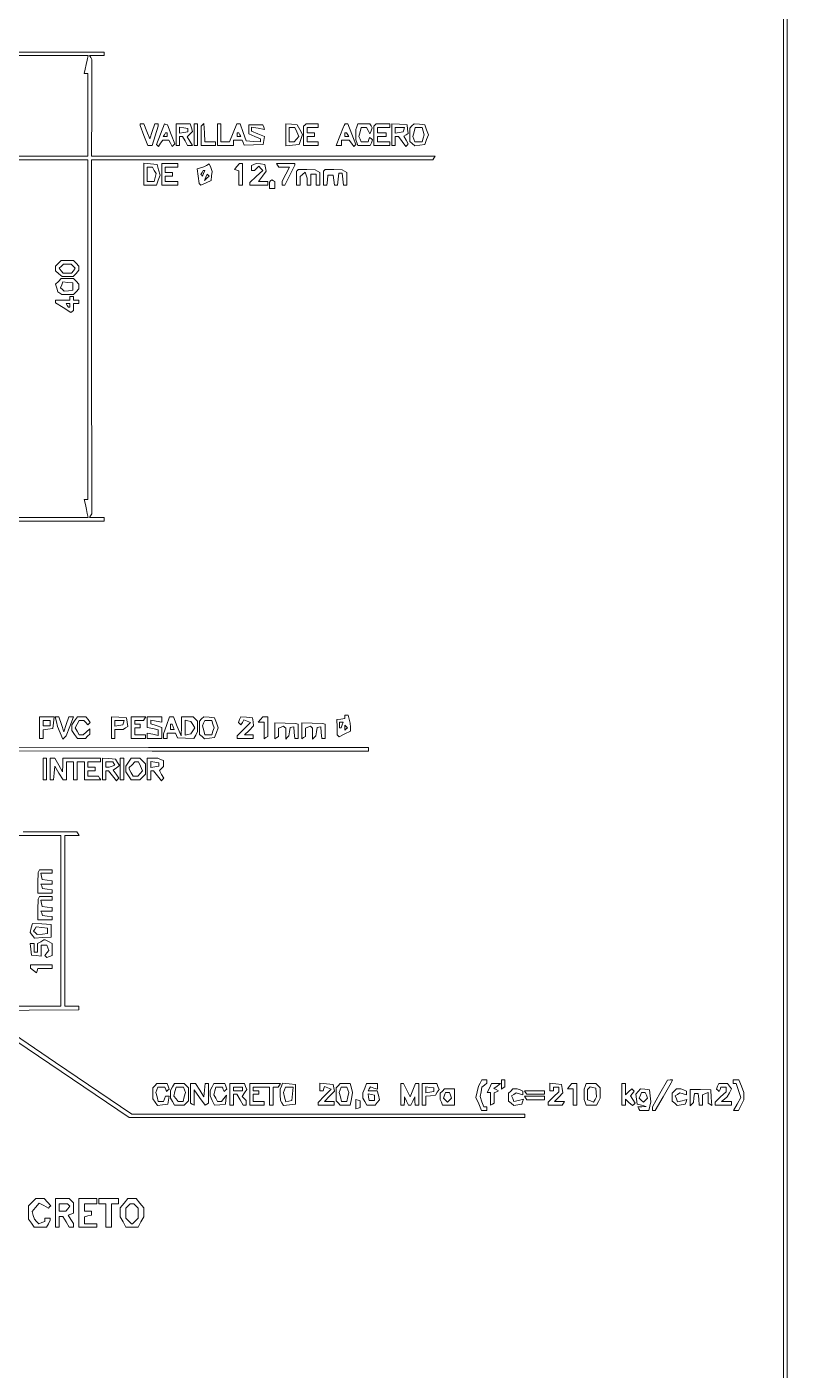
# Paper-space layout 'AN-20-DGE-076' of a CAD drawing. Header units: metres, sheet in millimetres. Extents: x 12 to 194, y 4 to 291.
# Drawn here: x 140.3 to 193.8, y 99.8 to 194.4 of the extents above; entities that cross this region are included whole.
import ezdxf

# ---------------------------------------------------------------- set-up
doc = ezdxf.new("R2010")
doc.units = ezdxf.units.M
doc.layers.add('DGE_CONTORNOS', color=7, linetype='Continuous', lineweight=0)
doc.layers.add('DGE_DATOS', color=7, linetype='Continuous', lineweight=0)

# ---------------------------------------------------------------- blocks, each defined once
blk = doc.blocks.new('LP_REF_DGE_MT_076')
at = {"layer": 'DGE_CONTORNOS'}
for points in [[(30.082, 270.091), (30.022, 269.933), (30.054, 147.569), (30.086, 25.205), (111.948, 25.174), (193.809, 25.142), (193.809, 147.696), (193.809, 270.249), (111.975, 270.249), (30.141, 270.249)], [(193.556, 165.782), (193.556, 61.567), (118.556, 61.567), (43.556, 61.567), (43.556, 165.782), (43.556, 269.996), (118.556, 269.996), (193.556, 269.996)], [(148.278, 187.483), (148.278, 187.431), (148.548, 186.724), (148.819, 186.017), (148.968, 186.017), (149.117, 186.017), (149.33, 186.693), (149.543, 187.368), (149.543, 187.451), (149.543, 187.535), (149.427, 187.535), (149.311, 187.535), (149.134, 187.005), (148.957, 186.475), (148.745, 187.005), (148.533, 187.535), (148.405, 187.535), (148.278, 187.535)], [(149.703, 186.816), (149.421, 186.097), (149.492, 186.026), (149.563, 185.955), (149.725, 186.176), (149.887, 186.397), (150.088, 186.397), (150.289, 186.397), (150.412, 186.177), (150.536, 185.956), (150.626, 186.047), (150.717, 186.138), (150.466, 186.798), (150.215, 187.459), (150.1, 187.497), (149.985, 187.535)], [(150.808, 186.776), (150.808, 186.017), (150.934, 186.017), (151.06, 186.017), (151.06, 186.334), (151.06, 186.65), (151.166, 186.65), (151.271, 186.65), (151.44, 186.334), (151.609, 186.017), (151.792, 186.017), (151.975, 186.017), (151.78, 186.316), (151.584, 186.614), (151.778, 186.807), (151.972, 187.001), (151.887, 187.268), (151.802, 187.535), (151.305, 187.535), (150.808, 187.535)], [(151.63, 187.093), (151.63, 186.966), (151.345, 186.926), (151.06, 186.885), (151.06, 187.093), (151.06, 187.3), (151.345, 187.259), (151.63, 187.219)], [(152.072, 186.776), (152.072, 186.017), (152.199, 186.017), (152.325, 186.017), (152.325, 186.776), (152.325, 187.535), (152.199, 187.535), (152.072, 187.535)], [(152.673, 187.462), (152.578, 187.367), (152.578, 186.692), (152.578, 186.017), (153.084, 186.017), (153.59, 186.017), (153.59, 186.144), (153.59, 186.27), (153.217, 186.27), (152.844, 186.27), (152.806, 186.914), (152.768, 187.558)], [(153.716, 186.776), (153.716, 186.017), (154.286, 186.017), (154.855, 186.017), (154.855, 186.207), (154.855, 186.397), (155.157, 186.397), (155.46, 186.397), (155.528, 186.221), (155.595, 186.045), (156.268, 186.063), (156.942, 186.081), (156.982, 186.368), (157.023, 186.655), (156.571, 186.844), (156.119, 187.033), (156.119, 187.172), (156.119, 187.31), (156.575, 187.225), (157.031, 187.139), (156.976, 187.306), (156.921, 187.472), (156.425, 187.472), (155.93, 187.472), (155.93, 187.156), (155.93, 186.84), (156.341, 186.659), (156.752, 186.478), (156.752, 186.371), (156.752, 186.264), (156.248, 186.299), (155.743, 186.334), (155.527, 186.934), (155.311, 187.535), (155.202, 187.535), (155.094, 187.535), (154.831, 186.903), (154.568, 186.27), (154.269, 186.27), (153.969, 186.27), (153.969, 186.903), (153.969, 187.535), (153.843, 187.535), (153.716, 187.535)], [(158.523, 186.777), (158.523, 186.002), (158.995, 186.041), (159.467, 186.081), (159.591, 186.437), (159.716, 186.794), (159.526, 187.133), (159.337, 187.472), (158.93, 187.512), (158.523, 187.551)], [(159.303, 186.97), (159.445, 186.657), (159.285, 186.464), (159.124, 186.27), (158.95, 186.27), (158.775, 186.27), (158.775, 186.776), (158.775, 187.282), (158.968, 187.282), (159.16, 187.282)], [(159.872, 187.451), (159.787, 187.367), (159.787, 186.692), (159.787, 186.017), (160.293, 186.017), (160.799, 186.017), (160.799, 186.144), (160.799, 186.27), (160.42, 186.27), (160.04, 186.27), (160.04, 186.46), (160.04, 186.65), (160.293, 186.65), (160.546, 186.65), (160.546, 186.776), (160.546, 186.903), (160.293, 186.903), (160.04, 186.903), (160.04, 187.093), (160.04, 187.282), (160.42, 187.282), (160.799, 187.282), (160.799, 187.409), (160.799, 187.535), (160.378, 187.535), (159.956, 187.535)], [(162.649, 187.434), (162.586, 187.332), (162.327, 186.675), (162.068, 186.017), (162.255, 186.017), (162.443, 186.017), (162.443, 186.207), (162.443, 186.397), (162.714, 186.397), (162.985, 186.397), (163.146, 186.176), (163.308, 185.955), (163.379, 186.026), (163.45, 186.097), (163.168, 186.816), (162.886, 187.535), (162.799, 187.535), (162.711, 187.535)], [(163.532, 187.335), (163.455, 187.135), (163.455, 186.776), (163.455, 186.418), (163.532, 186.218), (163.609, 186.017), (164.042, 186.017), (164.475, 186.017), (164.55, 186.213), (164.625, 186.408), (164.528, 186.497), (164.432, 186.587), (164.376, 186.429), (164.319, 186.27), (164.073, 186.27), (163.827, 186.27), (163.754, 186.46), (163.681, 186.65), (163.76, 186.966), (163.839, 187.282), (164.02, 187.282), (164.201, 187.282), (164.326, 187.061), (164.45, 186.84), (164.533, 187.055), (164.616, 187.27), (164.534, 187.403), (164.452, 187.535), (164.03, 187.535), (163.609, 187.535)], [(164.804, 187.451), (164.72, 187.367), (164.72, 186.692), (164.72, 186.017), (165.289, 186.017), (165.858, 186.017), (165.858, 186.144), (165.858, 186.27), (165.415, 186.27), (164.973, 186.27), (164.973, 186.46), (164.973, 186.65), (165.289, 186.65), (165.605, 186.65), (165.605, 186.776), (165.605, 186.903), (165.289, 186.903), (164.973, 186.903), (164.973, 187.093), (164.973, 187.282), (165.415, 187.282), (165.858, 187.282), (165.858, 187.409), (165.858, 187.535), (165.373, 187.535), (164.888, 187.535)], [(165.985, 186.784), (165.985, 186.017), (166.111, 186.017), (166.238, 186.017), (166.238, 186.334), (166.238, 186.65), (166.354, 186.65), (166.469, 186.65), (166.723, 186.302), (166.976, 185.955), (167.06, 186.038), (167.143, 186.122), (166.994, 186.402), (166.844, 186.682), (166.994, 186.775), (167.145, 186.868), (167.102, 187.17), (167.06, 187.472), (166.522, 187.511), (165.985, 187.55)], [(166.839, 187.124), (166.787, 186.966), (166.512, 186.926), (166.238, 186.885), (166.238, 187.084), (166.238, 187.282), (166.564, 187.282), (166.891, 187.282)], [(167.407, 187.389), (167.249, 187.232), (167.249, 186.767), (167.249, 186.301), (167.431, 186.15), (167.614, 185.999), (167.967, 186.04), (168.32, 186.081), (168.441, 186.429), (168.563, 186.776), (168.441, 187.124), (168.32, 187.472), (167.942, 187.509), (167.564, 187.547)], [(168.198, 187.029), (168.278, 186.776), (168.198, 186.523), (168.118, 186.27), (167.869, 186.27), (167.621, 186.27), (167.548, 186.46), (167.475, 186.65), (167.554, 186.966), (167.634, 187.282), (167.876, 187.282), (168.118, 187.282)], [(150.175, 186.776), (150.175, 186.65), (150.041, 186.65), (149.907, 186.65), (149.985, 186.776), (150.064, 186.903), (150.119, 186.903), (150.175, 186.903)], [(155.297, 186.776), (155.376, 186.65), (155.242, 186.65), (155.108, 186.65), (155.108, 186.776), (155.108, 186.903), (155.163, 186.903), (155.219, 186.903)], [(162.886, 186.776), (162.964, 186.65), (162.83, 186.65), (162.696, 186.65), (162.696, 186.776), (162.696, 186.903), (162.752, 186.903), (162.808, 186.903)], [(148.531, 184.002), (148.531, 183.235), (148.977, 183.235), (149.423, 183.235), (149.555, 183.583), (149.687, 183.931), (149.579, 184.31), (149.471, 184.689), (149.001, 184.729), (148.531, 184.768)], [(149.279, 184.267), (149.403, 184.035), (149.332, 183.761), (149.26, 183.488), (149.022, 183.488), (148.784, 183.488), (148.784, 183.994), (148.784, 184.5), (148.969, 184.5), (149.154, 184.5)], [(149.796, 183.994), (149.796, 183.235), (150.365, 183.235), (150.934, 183.235), (150.934, 183.362), (150.934, 183.488), (150.491, 183.488), (150.049, 183.488), (150.049, 183.678), (150.049, 183.867), (150.302, 183.867), (150.555, 183.867), (150.555, 183.994), (150.555, 184.12), (150.302, 184.12), (150.049, 184.12), (150.049, 184.31), (150.049, 184.5), (150.491, 184.5), (150.934, 184.5), (150.934, 184.626), (150.934, 184.753), (150.365, 184.753), (149.796, 184.753)], [(152.958, 184.619), (152.768, 184.518), (152.53, 184.443), (152.293, 184.369), (152.361, 183.855), (152.43, 183.341), (152.495, 183.276), (152.559, 183.212), (152.916, 183.383), (153.274, 183.553), (153.311, 183.873), (153.349, 184.193), (153.248, 184.457), (153.147, 184.72)], [(155.092, 184.542), (154.918, 184.332), (155.076, 184.279), (155.234, 184.226), (155.234, 183.73), (155.234, 183.235), (155.361, 183.235), (155.487, 183.235), (155.487, 183.994), (155.487, 184.753), (155.376, 184.753), (155.265, 184.753)], [(156.278, 184.672), (156.119, 184.605), (156.119, 184.426), (156.119, 184.247), (156.221, 184.247), (156.322, 184.247), (156.474, 184.399), (156.625, 184.55), (156.773, 184.403), (156.92, 184.256), (156.456, 183.831), (155.993, 183.407), (155.993, 183.321), (155.993, 183.235), (156.625, 183.235), (157.258, 183.235), (157.258, 183.362), (157.258, 183.488), (156.938, 183.488), (156.618, 183.488), (156.887, 183.852), (157.156, 184.216), (157.111, 184.453), (157.066, 184.689), (156.751, 184.714), (156.436, 184.738)], [(157.953, 184.626), (158.032, 184.5), (158.406, 184.5), (158.781, 184.5), (158.525, 183.999), (158.27, 183.498), (158.27, 183.367), (158.27, 183.235), (158.37, 183.235), (158.47, 183.235), (158.812, 183.933), (159.155, 184.632), (159.155, 184.692), (159.155, 184.753), (158.515, 184.753), (157.875, 184.753)], [(152.748, 184.052), (152.673, 183.857), (152.613, 183.917), (152.553, 183.977), (152.636, 184.112), (152.72, 184.247), (152.771, 184.247), (152.823, 184.247)], [(152.973, 183.707), (152.816, 183.551), (152.902, 183.778), (152.989, 184.005), (153.06, 183.934), (153.13, 183.863)], [(157.465, 183.527), (157.384, 183.446), (157.384, 183.214), (157.384, 182.982), (157.574, 182.982), (157.764, 182.982), (157.764, 183.228), (157.764, 183.473), (157.655, 183.54), (157.546, 183.608)], [(159.344, 184.267), (159.281, 184.205), (159.281, 183.72), (159.281, 183.235), (159.408, 183.235), (159.534, 183.235), (159.534, 183.536), (159.534, 183.836), (159.709, 183.982), (159.884, 184.127), (159.962, 183.924), (160.04, 183.72), (160.04, 183.478), (160.04, 183.235), (160.167, 183.235), (160.293, 183.235), (160.293, 183.614), (160.293, 183.994), (160.483, 183.994), (160.673, 183.994), (160.673, 183.614), (160.673, 183.235), (160.799, 183.235), (160.926, 183.235), (160.926, 183.67), (160.926, 184.105), (160.767, 184.208), (160.609, 184.31), (160.008, 184.32), (159.407, 184.33)], [(161.241, 184.267), (161.179, 184.205), (161.179, 183.72), (161.179, 183.235), (161.297, 183.235), (161.415, 183.235), (161.455, 183.583), (161.495, 183.931), (161.684, 183.931), (161.874, 183.931), (161.914, 183.583), (161.954, 183.235), (162.064, 183.235), (162.174, 183.235), (162.214, 183.646), (162.254, 184.057), (162.38, 184.057), (162.507, 184.057), (162.546, 183.646), (162.586, 183.235), (162.704, 183.235), (162.823, 183.235), (162.823, 183.67), (162.823, 184.105), (162.665, 184.208), (162.507, 184.31), (161.905, 184.32), (161.304, 184.33)], [(142.532, 177.724), (142.334, 177.526), (142.334, 177.365), (142.334, 177.203), (142.565, 176.994), (142.796, 176.785), (143.178, 176.785), (143.559, 176.785), (143.768, 177.016), (143.978, 177.247), (143.978, 177.387), (143.978, 177.526), (143.779, 177.724), (143.58, 177.923), (143.156, 177.923), (142.731, 177.923)], [(143.57, 177.521), (143.719, 177.373), (143.58, 177.205), (143.441, 177.038), (143.156, 177.038), (142.87, 177.038), (142.732, 177.205), (142.593, 177.373), (142.741, 177.521), (142.89, 177.67), (143.156, 177.67), (143.421, 177.67)], [(142.528, 176.455), (142.325, 176.252), (142.41, 175.981), (142.494, 175.71), (142.635, 175.617), (142.776, 175.524), (143.178, 175.522), (143.58, 175.52), (143.779, 175.719), (143.978, 175.918), (143.978, 176.089), (143.978, 176.261), (143.779, 176.46), (143.58, 176.658), (143.156, 176.658), (142.731, 176.658)], [(143.535, 176.089), (143.535, 175.836), (143.236, 175.794), (142.937, 175.752), (142.808, 175.88), (142.679, 176.009), (142.759, 176.216), (142.838, 176.422), (143.187, 176.382), (143.535, 176.342)], [(143.345, 175.267), (143.345, 175.141), (142.84, 175.141), (142.334, 175.141), (142.335, 175.046), (142.335, 174.951), (142.866, 174.612), (143.397, 174.272), (143.498, 174.335), (143.598, 174.397), (143.598, 174.642), (143.598, 174.888), (143.788, 174.888), (143.978, 174.888), (143.978, 175.014), (143.978, 175.141), (143.788, 175.141), (143.598, 175.141), (143.598, 175.267), (143.598, 175.394), (143.472, 175.394), (143.345, 175.394)], [(143.345, 174.761), (143.345, 174.635), (143.29, 174.635), (143.234, 174.635), (143.156, 174.761), (143.078, 174.888), (143.211, 174.888), (143.345, 174.888)], [(141.195, 145.04), (141.195, 144.281), (141.322, 144.281), (141.448, 144.281), (141.448, 144.589), (141.448, 144.897), (141.796, 144.937), (142.144, 144.977), (142.184, 145.388), (142.223, 145.799), (141.709, 145.799), (141.195, 145.799)], [(142.392, 145.458), (142.477, 145.117), (142.661, 144.677), (142.845, 144.236), (142.96, 144.353), (143.074, 144.471), (143.335, 145.135), (143.595, 145.799), (143.427, 145.799), (143.259, 145.799), (143.087, 145.276), (142.914, 144.753), (142.74, 145.276), (142.565, 145.799), (142.436, 145.799), (142.306, 145.799)], [(143.669, 145.518), (143.472, 145.236), (143.472, 145.04), (143.472, 144.843), (143.669, 144.562), (143.866, 144.281), (144.149, 144.281), (144.433, 144.281), (144.585, 144.433), (144.737, 144.584), (144.737, 144.769), (144.737, 144.953), (144.505, 144.743), (144.274, 144.534), (144.13, 144.534), (143.987, 144.534), (143.851, 144.787), (143.716, 145.04), (143.851, 145.293), (143.987, 145.546), (144.147, 145.546), (144.307, 145.546), (144.456, 145.396), (144.606, 145.246), (144.689, 145.33), (144.773, 145.413), (144.613, 145.606), (144.453, 145.799), (144.159, 145.799), (143.866, 145.799)], [(146.254, 145.047), (146.254, 144.281), (146.381, 144.281), (146.507, 144.281), (146.507, 144.597), (146.507, 144.913), (146.792, 144.915), (147.076, 144.917), (147.246, 145.024), (147.415, 145.132), (147.372, 145.434), (147.329, 145.735), (146.792, 145.774), (146.254, 145.813)], [(147.646, 145.04), (147.646, 144.281), (148.152, 144.281), (148.657, 144.281), (148.657, 144.407), (148.657, 144.534), (148.278, 144.534), (147.899, 144.534), (147.899, 144.787), (147.899, 145.04), (148.088, 145.04), (148.278, 145.04), (148.278, 145.166), (148.278, 145.293), (148.088, 145.293), (147.899, 145.293), (147.899, 145.419), (147.899, 145.546), (148.207, 145.546), (148.516, 145.546), (148.594, 145.672), (148.672, 145.799), (148.159, 145.799), (147.646, 145.799)], [(148.784, 145.429), (148.784, 145.06), (149.163, 144.977), (149.543, 144.893), (149.543, 144.698), (149.543, 144.502), (149.163, 144.578), (148.784, 144.654), (148.784, 144.468), (148.784, 144.281), (149.29, 144.281), (149.796, 144.281), (149.796, 144.667), (149.796, 145.053), (149.416, 145.185), (149.037, 145.317), (149.037, 145.447), (149.037, 145.577), (149.416, 145.501), (149.796, 145.426), (149.796, 145.612), (149.796, 145.799), (149.29, 145.799), (148.784, 145.799)], [(150.136, 145.198), (149.921, 144.597), (149.922, 144.439), (149.922, 144.281), (150.049, 144.281), (150.175, 144.281), (150.175, 144.471), (150.175, 144.66), (150.478, 144.66), (150.78, 144.66), (150.844, 144.495), (150.907, 144.33), (151.482, 144.3), (152.058, 144.27), (152.191, 144.52), (152.325, 144.77), (152.325, 145.133), (152.325, 145.495), (152.173, 145.647), (152.022, 145.799), (151.604, 145.799), (151.187, 145.799), (151.18, 145.135), (151.174, 144.471), (150.896, 145.135), (150.618, 145.798), (150.485, 145.799), (150.352, 145.799)], [(152.609, 145.653), (152.452, 145.495), (152.452, 145.03), (152.452, 144.565), (152.634, 144.414), (152.816, 144.263), (153.169, 144.303), (153.522, 144.344), (153.644, 144.692), (153.765, 145.04), (153.644, 145.388), (153.522, 145.735), (153.144, 145.773), (152.767, 145.81)], [(155.281, 145.612), (155.203, 145.408), (155.289, 145.323), (155.374, 145.237), (155.481, 145.41), (155.588, 145.583), (155.812, 145.497), (156.036, 145.411), (155.572, 144.935), (155.108, 144.46), (155.108, 144.37), (155.108, 144.281), (155.677, 144.281), (156.246, 144.281), (156.246, 144.407), (156.246, 144.534), (155.936, 144.534), (155.625, 144.534), (155.944, 144.853), (156.263, 145.172), (156.223, 145.454), (156.183, 145.735), (155.771, 145.775), (155.359, 145.815)], [(156.752, 145.609), (156.594, 145.419), (156.8, 145.419), (157.005, 145.419), (157.005, 144.843), (157.005, 144.266), (157.131, 144.344), (157.258, 144.422), (157.258, 145.111), (157.258, 145.799), (157.084, 145.799), (156.909, 145.799)], [(162.696, 145.807), (162.696, 145.69), (162.412, 145.649), (162.127, 145.609), (162.138, 145.071), (162.149, 144.533), (162.212, 144.47), (162.276, 144.406), (162.676, 144.606), (163.076, 144.805), (163.074, 145.081), (163.072, 145.356), (162.996, 145.641), (162.92, 145.925), (162.808, 145.925), (162.696, 145.925)], [(141.954, 145.356), (141.954, 145.166), (141.701, 145.166), (141.448, 145.166), (141.448, 145.356), (141.448, 145.546), (141.701, 145.546), (141.954, 145.546)], [(147.109, 145.388), (147.057, 145.23), (146.782, 145.189), (146.507, 145.149), (146.507, 145.347), (146.507, 145.546), (146.834, 145.546), (147.161, 145.546)], [(150.6, 145.103), (150.673, 144.913), (150.551, 144.913), (150.428, 144.913), (150.428, 145.103), (150.428, 145.293), (150.478, 145.293), (150.527, 145.293)], [(151.995, 145.261), (152.134, 145.04), (151.995, 144.818), (151.855, 144.597), (151.648, 144.556), (151.44, 144.515), (151.44, 145.04), (151.44, 145.564), (151.648, 145.523), (151.855, 145.482)], [(153.4, 145.293), (153.481, 145.04), (153.4, 144.787), (153.32, 144.534), (153.078, 144.534), (152.836, 144.534), (152.757, 144.85), (152.677, 145.166), (152.75, 145.356), (152.823, 145.546), (153.072, 145.546), (153.32, 145.546)], [(157.764, 144.823), (157.764, 144.266), (157.89, 144.344), (158.017, 144.422), (158.017, 144.718), (158.017, 145.013), (158.194, 145.081), (158.371, 145.149), (158.447, 145.073), (158.523, 144.998), (158.523, 144.614), (158.523, 144.23), (158.638, 144.351), (158.754, 144.471), (158.796, 144.76), (158.839, 145.05), (158.965, 145.076), (159.092, 145.103), (159.131, 144.692), (159.171, 144.281), (159.289, 144.281), (159.408, 144.281), (159.408, 144.787), (159.408, 145.293), (159.313, 145.312), (159.218, 145.33), (158.491, 145.356), (157.764, 145.381)], [(159.661, 144.823), (159.661, 144.266), (159.787, 144.344), (159.914, 144.422), (159.914, 144.718), (159.914, 145.013), (160.091, 145.081), (160.268, 145.149), (160.344, 145.073), (160.42, 144.998), (160.42, 144.614), (160.42, 144.23), (160.535, 144.351), (160.651, 144.471), (160.694, 144.76), (160.736, 145.05), (160.862, 145.076), (160.989, 145.103), (161.028, 144.692), (161.068, 144.281), (161.187, 144.281), (161.305, 144.281), (161.305, 144.787), (161.305, 145.293), (161.21, 145.312), (161.115, 145.33), (160.388, 145.356), (159.661, 145.381)], [(162.489, 145.23), (162.416, 145.04), (162.367, 145.04), (162.317, 145.04), (162.317, 145.23), (162.317, 145.419), (162.439, 145.419), (162.562, 145.419)], [(162.781, 144.955), (162.696, 144.871), (162.696, 145.04), (162.696, 145.208), (162.781, 145.124), (162.865, 145.04)], [(141.448, 142.131), (141.448, 141.372), (141.575, 141.372), (141.701, 141.372), (141.701, 142.131), (141.701, 142.89), (141.575, 142.89), (141.448, 142.89)], [(141.954, 142.131), (141.954, 141.372), (142.073, 141.372), (142.192, 141.372), (142.231, 141.846), (142.27, 142.321), (142.565, 141.846), (142.86, 141.372), (142.976, 141.372), (143.092, 141.372), (143.092, 142.004), (143.092, 142.637), (143.345, 142.637), (143.598, 142.637), (143.598, 142.004), (143.598, 141.372), (143.725, 141.372), (143.851, 141.372), (143.851, 142.004), (143.851, 142.637), (144.104, 142.637), (144.357, 142.637), (144.357, 142.004), (144.357, 141.372), (144.934, 141.372), (145.51, 141.372), (145.432, 141.499), (145.354, 141.625), (144.982, 141.625), (144.61, 141.625), (144.61, 141.815), (144.61, 142.004), (144.863, 142.004), (145.116, 142.004), (145.116, 142.131), (145.116, 142.257), (144.863, 142.257), (144.61, 142.257), (144.61, 142.447), (144.61, 142.637), (145.053, 142.637), (145.496, 142.637), (145.496, 142.763), (145.496, 142.89), (144.168, 142.89), (142.84, 142.89), (142.834, 142.415), (142.828, 141.941), (142.549, 142.414), (142.27, 142.887), (142.112, 142.889), (141.954, 142.89)], [(145.622, 142.139), (145.622, 141.372), (145.748, 141.372), (145.875, 141.372), (145.875, 141.688), (145.875, 142.004), (145.965, 142.004), (146.055, 142.004), (146.333, 141.657), (146.611, 141.309), (146.699, 141.395), (146.786, 141.482), (146.588, 141.765), (146.391, 142.047), (146.607, 142.208), (146.824, 142.369), (146.684, 142.598), (146.545, 142.827), (146.083, 142.866), (145.622, 142.905)], [(146.887, 142.131), (146.887, 141.372), (147.013, 141.372), (147.14, 141.372), (147.14, 142.131), (147.14, 142.89), (147.013, 142.89), (146.887, 142.89)], [(147.463, 142.609), (147.266, 142.328), (147.266, 142.131), (147.266, 141.934), (147.463, 141.653), (147.66, 141.372), (147.96, 141.372), (148.26, 141.372), (148.459, 141.571), (148.657, 141.77), (148.657, 142.131), (148.657, 142.492), (148.459, 142.691), (148.26, 142.89), (147.96, 142.89), (147.66, 142.89)], [(148.784, 142.131), (148.784, 141.372), (148.91, 141.372), (149.037, 141.372), (149.037, 141.688), (149.037, 142.004), (149.127, 142.004), (149.217, 142.004), (149.495, 141.657), (149.773, 141.309), (149.858, 141.393), (149.943, 141.477), (149.794, 141.754), (149.646, 142.032), (149.784, 142.17), (149.922, 142.308), (149.922, 142.522), (149.922, 142.736), (149.722, 142.813), (149.522, 142.89), (149.153, 142.89), (148.784, 142.89)], [(146.436, 142.524), (146.506, 142.41), (146.307, 142.334), (146.107, 142.257), (145.991, 142.257), (145.875, 142.257), (145.875, 142.447), (145.875, 142.637), (146.12, 142.637), (146.366, 142.637)], [(148.299, 142.324), (148.442, 142.012), (148.281, 141.818), (148.121, 141.625), (147.951, 141.625), (147.781, 141.625), (147.65, 141.87), (147.519, 142.114), (147.519, 142.177), (147.519, 142.239), (147.718, 142.438), (147.917, 142.637), (148.037, 142.637), (148.157, 142.637)], [(149.606, 142.447), (149.606, 142.321), (149.321, 142.28), (149.037, 142.24), (149.037, 142.447), (149.037, 142.654), (149.321, 142.614), (149.606, 142.574)], [(141.152, 134.953), (141.095, 134.859), (141.087, 134.131), (141.078, 133.404), (141.58, 133.404), (142.081, 133.404), (142.081, 133.522), (142.081, 133.64), (141.743, 133.68), (141.405, 133.72), (141.353, 133.878), (141.301, 134.037), (141.691, 134.037), (142.081, 134.037), (142.081, 134.155), (142.081, 134.273), (141.734, 134.313), (141.387, 134.353), (141.345, 134.574), (141.303, 134.795), (141.692, 134.795), (142.081, 134.795), (142.081, 134.922), (142.081, 135.048), (141.645, 135.048), (141.21, 135.048)], [(141.152, 133.056), (141.095, 132.962), (141.087, 132.234), (141.078, 131.507), (141.58, 131.507), (142.081, 131.507), (142.081, 131.625), (142.081, 131.743), (141.743, 131.783), (141.405, 131.823), (141.353, 131.981), (141.301, 132.139), (141.691, 132.139), (142.081, 132.139), (142.081, 132.257), (142.081, 132.376), (141.734, 132.416), (141.387, 132.456), (141.345, 132.677), (141.303, 132.898), (141.692, 132.898), (142.081, 132.898), (142.081, 133.025), (142.081, 133.151), (141.645, 133.151), (141.21, 133.151)], [(140.616, 130.943), (140.535, 130.618), (140.696, 130.424), (140.857, 130.23), (141.437, 130.268), (142.017, 130.306), (142.017, 130.748), (142.017, 131.191), (141.357, 131.229), (140.697, 131.267)], [(141.764, 130.748), (141.764, 130.558), (141.401, 130.517), (141.038, 130.475), (140.913, 130.601), (140.787, 130.726), (140.877, 130.871), (140.966, 131.015), (141.365, 130.977), (141.764, 130.938)], [(141.29, 129.979), (141.069, 129.85), (141.069, 129.54), (141.069, 129.231), (140.942, 129.231), (140.816, 129.231), (140.816, 129.547), (140.816, 129.863), (140.681, 129.863), (140.547, 129.863), (140.587, 129.452), (140.626, 129.041), (140.974, 129.001), (141.322, 128.961), (141.322, 129.349), (141.322, 129.736), (141.515, 129.736), (141.709, 129.736), (141.783, 129.545), (141.856, 129.354), (141.716, 129.186), (141.577, 129.018), (141.651, 128.943), (141.726, 128.869), (141.903, 128.937), (142.081, 129.005), (142.081, 129.429), (142.081, 129.854), (141.836, 129.985), (141.591, 130.116), (141.551, 130.112), (141.512, 130.108)], [(140.563, 128.234), (140.563, 128.123), (140.773, 127.95), (140.984, 127.776), (141.037, 127.934), (141.09, 128.092), (141.585, 128.092), (142.081, 128.092), (142.081, 128.219), (142.081, 128.345), (141.322, 128.345), (140.563, 128.345)], [(172.201, 120.03), (172.085, 119.808), (172, 119.41), (171.915, 119.012), (172.105, 118.557), (172.296, 118.101), (172.492, 118.101), (172.688, 118.101), (172.688, 118.227), (172.688, 118.354), (172.574, 118.354), (172.46, 118.354), (172.334, 118.713), (172.209, 119.072), (172.273, 119.405), (172.336, 119.737), (172.512, 119.883), (172.688, 120.029), (172.688, 120.14), (172.688, 120.251), (172.503, 120.251), (172.317, 120.251)], [(173.7, 119.927), (173.7, 119.604), (173.826, 119.682), (173.953, 119.76), (173.953, 120.005), (173.953, 120.251), (173.826, 120.251), (173.7, 120.251)], [(184.861, 119.301), (184.324, 118.359), (184.324, 118.23), (184.324, 118.101), (184.428, 118.101), (184.531, 118.101), (185.092, 119.071), (185.652, 120.041), (185.694, 120.146), (185.736, 120.251), (185.567, 120.247), (185.399, 120.243)], [(190.015, 120.124), (190.015, 119.998), (190.121, 119.998), (190.228, 119.998), (190.392, 119.5), (190.556, 119.003), (190.29, 118.552), (190.024, 118.101), (190.206, 118.101), (190.388, 118.101), (190.581, 118.474), (190.774, 118.847), (190.774, 119.11), (190.774, 119.374), (190.591, 119.812), (190.407, 120.251), (190.211, 120.251), (190.015, 120.251)], [(149.315, 119.846), (149.163, 119.694), (149.163, 119.301), (149.163, 118.908), (149.328, 118.683), (149.492, 118.458), (149.865, 118.501), (150.238, 118.543), (150.279, 118.828), (150.319, 119.113), (150.197, 119.113), (150.076, 119.113), (150.003, 118.923), (149.93, 118.733), (149.739, 118.733), (149.548, 118.733), (149.468, 119.049), (149.389, 119.365), (149.462, 119.555), (149.535, 119.745), (149.781, 119.745), (150.028, 119.745), (150.084, 119.587), (150.14, 119.429), (150.237, 119.518), (150.333, 119.608), (150.258, 119.803), (150.183, 119.998), (149.825, 119.998), (149.467, 119.998)], [(150.559, 119.753), (150.428, 119.509), (150.428, 119.239), (150.428, 118.969), (150.559, 118.725), (150.69, 118.48), (151.04, 118.48), (151.389, 118.48), (151.541, 118.632), (151.693, 118.784), (151.693, 119.239), (151.693, 119.694), (151.541, 119.846), (151.389, 119.998), (151.04, 119.998), (150.69, 119.998)], [(151.394, 119.555), (151.467, 119.365), (151.388, 119.049), (151.309, 118.733), (151.137, 118.733), (150.965, 118.733), (150.809, 118.921), (150.653, 119.109), (150.733, 119.427), (150.812, 119.745), (151.067, 119.745), (151.321, 119.745)], [(151.819, 119.31), (151.819, 118.622), (151.946, 118.543), (152.072, 118.465), (152.072, 119.004), (152.072, 119.542), (152.463, 119.011), (152.854, 118.479), (152.969, 118.55), (153.084, 118.622), (153.084, 119.31), (153.084, 119.998), (152.965, 119.998), (152.846, 119.998), (152.807, 119.524), (152.768, 119.049), (152.473, 119.524), (152.178, 119.998), (151.999, 119.998), (151.819, 119.998)], [(153.341, 119.753), (153.211, 119.509), (153.211, 119.317), (153.211, 119.124), (153.36, 118.796), (153.51, 118.468), (153.898, 118.506), (154.286, 118.543), (154.321, 118.86), (154.356, 119.176), (154.181, 118.954), (154.005, 118.733), (153.865, 118.733), (153.725, 118.733), (153.601, 118.966), (153.476, 119.198), (153.548, 119.472), (153.619, 119.745), (153.847, 119.745), (154.075, 119.745), (154.131, 119.587), (154.188, 119.429), (154.284, 119.518), (154.38, 119.608), (154.305, 119.803), (154.23, 119.998), (153.851, 119.998), (153.472, 119.998)], [(154.602, 119.239), (154.602, 118.48), (154.728, 118.48), (154.855, 118.48), (154.855, 118.86), (154.855, 119.239), (154.974, 119.239), (155.093, 119.239), (155.318, 118.86), (155.542, 118.48), (155.641, 118.48), (155.74, 118.48), (155.74, 118.645), (155.74, 118.809), (155.603, 118.946), (155.466, 119.083), (155.623, 119.334), (155.78, 119.585), (155.701, 119.791), (155.622, 119.998), (155.112, 119.998), (154.602, 119.998)], [(155.487, 119.618), (155.487, 119.492), (155.171, 119.492), (154.855, 119.492), (154.855, 119.618), (154.855, 119.745), (155.171, 119.745), (155.487, 119.745)], [(155.993, 119.239), (155.993, 118.48), (156.499, 118.48), (157.005, 118.48), (157.005, 118.607), (157.005, 118.733), (156.625, 118.733), (156.246, 118.733), (156.246, 118.986), (156.246, 119.239), (156.436, 119.239), (156.625, 119.239), (156.625, 119.366), (156.625, 119.492), (156.436, 119.492), (156.246, 119.492), (156.246, 119.618), (156.246, 119.745), (156.815, 119.745), (157.384, 119.745), (157.384, 119.113), (157.384, 118.48), (157.511, 118.48), (157.637, 118.48), (157.637, 119.113), (157.637, 119.745), (157.819, 119.745), (158.002, 119.745), (158.08, 119.871), (158.158, 119.998), (157.076, 119.998), (155.993, 119.998)], [(158.222, 119.805), (158.143, 119.598), (158.145, 119.197), (158.147, 118.796), (158.253, 118.629), (158.359, 118.461), (158.789, 118.502), (159.218, 118.543), (159.218, 119.239), (159.218, 119.935), (158.76, 119.973), (158.302, 120.011)], [(159.004, 119.272), (158.965, 118.798), (158.748, 118.757), (158.532, 118.716), (158.45, 119.041), (158.369, 119.365), (158.442, 119.555), (158.515, 119.745), (158.779, 119.745), (159.044, 119.745)], [(160.926, 119.753), (160.926, 119.492), (161.042, 119.492), (161.157, 119.492), (161.207, 119.641), (161.257, 119.79), (161.492, 119.7), (161.727, 119.61), (161.263, 119.135), (160.799, 118.659), (160.799, 118.57), (160.799, 118.48), (161.368, 118.48), (161.937, 118.48), (161.937, 118.607), (161.937, 118.733), (161.598, 118.733), (161.258, 118.733), (161.609, 119.1), (161.961, 119.467), (161.916, 119.701), (161.872, 119.935), (161.399, 119.974), (160.926, 120.013)], [(162.216, 119.846), (162.064, 119.694), (162.064, 119.239), (162.064, 118.784), (162.216, 118.632), (162.367, 118.48), (162.716, 118.48), (163.064, 118.48), (163.147, 118.922), (163.23, 119.364), (163.15, 119.681), (163.071, 119.998), (162.719, 119.998), (162.367, 119.998)], [(162.904, 119.555), (162.976, 119.365), (162.897, 119.049), (162.818, 118.733), (162.633, 118.733), (162.448, 118.733), (162.369, 119.049), (162.29, 119.365), (162.362, 119.555), (162.435, 119.745), (162.633, 119.745), (162.831, 119.745)], [(164.084, 119.673), (163.961, 119.349), (163.961, 119.159), (163.961, 118.969), (164.092, 118.725), (164.223, 118.48), (164.519, 118.48), (164.815, 118.48), (164.971, 118.668), (165.128, 118.856), (165.048, 119.174), (164.968, 119.492), (164.647, 119.492), (164.326, 119.492), (164.407, 119.624), (164.488, 119.755), (164.731, 119.678), (164.973, 119.601), (164.973, 119.8), (164.973, 119.998), (164.59, 119.998), (164.208, 119.998)], [(164.783, 118.984), (164.783, 118.796), (164.595, 118.796), (164.407, 118.796), (164.362, 119.029), (164.317, 119.262), (164.55, 119.217), (164.783, 119.172)], [(166.617, 119.239), (166.617, 118.48), (166.743, 118.48), (166.87, 118.48), (166.879, 118.765), (166.887, 119.049), (167.024, 118.765), (167.162, 118.48), (167.249, 118.48), (167.337, 118.48), (167.474, 118.765), (167.612, 119.049), (167.62, 118.765), (167.629, 118.48), (167.755, 118.48), (167.882, 118.48), (167.882, 119.239), (167.882, 119.998), (167.769, 119.998), (167.656, 119.998), (167.466, 119.524), (167.277, 119.049), (167.05, 119.524), (166.823, 119.998), (166.72, 119.998), (166.617, 119.998)], [(168.135, 119.239), (168.135, 118.48), (168.261, 118.48), (168.388, 118.48), (168.388, 118.788), (168.388, 119.096), (168.723, 119.136), (169.058, 119.176), (169.186, 119.38), (169.313, 119.584), (169.234, 119.791), (169.154, 119.998), (168.645, 119.998), (168.135, 119.998)], [(168.957, 119.555), (168.957, 119.429), (168.672, 119.388), (168.388, 119.348), (168.388, 119.555), (168.388, 119.763), (168.672, 119.722), (168.957, 119.682)], [(169.551, 119.467), (169.399, 119.315), (169.399, 119.098), (169.399, 118.88), (169.476, 118.68), (169.553, 118.48), (169.982, 118.48), (170.411, 118.48), (170.411, 119.049), (170.411, 119.618), (170.057, 119.618), (169.703, 119.618)], [(170.116, 119.167), (170.192, 118.969), (170.049, 118.826), (169.905, 118.683), (169.762, 118.826), (169.619, 118.969), (169.695, 119.167), (169.771, 119.366), (169.905, 119.366), (170.04, 119.366)], [(172.858, 119.681), (172.712, 119.366), (172.826, 119.366), (172.941, 119.366), (172.941, 118.915), (172.941, 118.465), (173.067, 118.543), (173.194, 118.622), (173.194, 118.983), (173.194, 119.344), (173.352, 119.418), (173.51, 119.492), (173.345, 119.568), (173.18, 119.644), (173.408, 119.817), (173.636, 119.99), (173.32, 119.993), (173.004, 119.996)], [(174.357, 119.467), (174.206, 119.315), (174.206, 119.04), (174.206, 118.764), (174.388, 118.612), (174.571, 118.461), (174.853, 118.502), (175.134, 118.543), (175.192, 118.719), (175.25, 118.895), (174.915, 118.811), (174.579, 118.727), (174.501, 118.933), (174.422, 119.138), (174.581, 119.236), (174.739, 119.335), (174.978, 119.272), (175.217, 119.21), (175.217, 119.337), (175.217, 119.465), (175.017, 119.542), (174.817, 119.618), (174.663, 119.618), (174.509, 119.618)], [(175.407, 119.366), (175.485, 119.239), (176.11, 119.239), (176.735, 119.239), (176.735, 119.366), (176.735, 119.492), (176.032, 119.492), (175.329, 119.492)], [(177.115, 119.753), (177.115, 119.492), (177.241, 119.492), (177.367, 119.492), (177.367, 119.618), (177.367, 119.745), (177.557, 119.745), (177.747, 119.745), (177.747, 119.579), (177.747, 119.413), (177.367, 119.049), (176.988, 118.686), (176.988, 118.583), (176.988, 118.48), (177.486, 118.48), (177.985, 118.48), (178.063, 118.607), (178.141, 118.733), (177.796, 118.733), (177.45, 118.733), (177.735, 119.037), (178.021, 119.341), (177.979, 119.638), (177.937, 119.935), (177.526, 119.974), (177.115, 120.014)], [(178.506, 119.808), (178.348, 119.618), (178.554, 119.618), (178.759, 119.618), (178.759, 119.049), (178.759, 118.48), (178.885, 118.48), (179.012, 118.48), (179.012, 119.239), (179.012, 119.998), (178.837, 119.998), (178.663, 119.998)], [(179.594, 119.798), (179.518, 119.598), (179.518, 119.239), (179.518, 118.88), (179.594, 118.68), (179.671, 118.48), (180.033, 118.48), (180.394, 118.48), (180.525, 118.725), (180.656, 118.969), (180.656, 119.332), (180.656, 119.694), (180.504, 119.846), (180.352, 119.998), (180.012, 119.998), (179.671, 119.998)], [(180.372, 119.364), (180.405, 119.049), (180.29, 118.873), (180.175, 118.696), (179.973, 118.774), (179.771, 118.852), (179.771, 119.214), (179.771, 119.576), (179.859, 119.665), (179.948, 119.754), (180.144, 119.717), (180.34, 119.68)], [(182.174, 119.239), (182.174, 118.48), (182.3, 118.48), (182.427, 118.48), (182.427, 118.69), (182.427, 118.899), (182.68, 118.669), (182.934, 118.44), (183.023, 118.529), (183.113, 118.618), (182.952, 118.875), (182.791, 119.132), (182.924, 119.292), (183.057, 119.452), (182.973, 119.536), (182.89, 119.619), (182.658, 119.409), (182.427, 119.2), (182.427, 119.599), (182.427, 119.998), (182.3, 119.998), (182.174, 119.998)], [(183.323, 119.443), (183.167, 119.254), (183.208, 118.904), (183.249, 118.553), (183.565, 118.466), (183.881, 118.379), (183.589, 118.366), (183.297, 118.354), (183.375, 118.227), (183.453, 118.101), (183.76, 118.101), (184.066, 118.101), (184.141, 118.399), (184.216, 118.698), (184.175, 119.127), (184.134, 119.555), (183.807, 119.593), (183.48, 119.631)], [(183.902, 119.167), (183.978, 118.969), (183.835, 118.826), (183.691, 118.683), (183.548, 118.826), (183.405, 118.969), (183.481, 119.167), (183.557, 119.366), (183.691, 119.366), (183.826, 119.366)], [(185.867, 119.467), (185.715, 119.315), (185.715, 119.04), (185.715, 118.764), (185.898, 118.612), (186.08, 118.461), (186.362, 118.502), (186.644, 118.543), (186.698, 118.707), (186.751, 118.871), (186.424, 118.788), (186.097, 118.706), (186.014, 118.922), (185.931, 119.138), (186.09, 119.236), (186.249, 119.335), (186.488, 119.272), (186.727, 119.21), (186.727, 119.337), (186.727, 119.465), (186.527, 119.542), (186.327, 119.618), (186.172, 119.618), (186.018, 119.618)], [(186.98, 119.005), (186.98, 118.43), (187.095, 118.55), (187.211, 118.67), (187.254, 118.986), (187.296, 119.302), (187.422, 119.302), (187.549, 119.302), (187.588, 118.891), (187.628, 118.48), (187.747, 118.48), (187.865, 118.48), (187.865, 118.846), (187.865, 119.212), (188.055, 119.285), (188.244, 119.358), (188.244, 118.99), (188.244, 118.622), (188.379, 118.539), (188.513, 118.456), (188.474, 119.005), (188.434, 119.555), (187.707, 119.568), (186.98, 119.58)], [(188.92, 119.803), (188.846, 119.608), (188.942, 119.518), (189.038, 119.429), (189.094, 119.587), (189.151, 119.745), (189.33, 119.745), (189.509, 119.745), (189.509, 119.579), (189.509, 119.413), (189.13, 119.049), (188.75, 118.686), (188.75, 118.583), (188.75, 118.48), (189.319, 118.48), (189.889, 118.48), (189.889, 118.607), (189.889, 118.733), (189.541, 118.737), (189.193, 118.741), (189.394, 118.895), (189.594, 119.049), (189.75, 119.342), (189.906, 119.635), (189.755, 119.816), (189.605, 119.998), (189.3, 119.998), (188.995, 119.998)], [(163.455, 118.543), (163.455, 118.206), (163.613, 118.259), (163.771, 118.312), (163.771, 118.543), (163.771, 118.775), (163.613, 118.828), (163.455, 118.881)], [(175.407, 118.986), (175.485, 118.86), (176.11, 118.86), (176.735, 118.86), (176.735, 118.986), (176.735, 119.113), (176.032, 119.113), (175.329, 119.113)], [(140.689, 111.651), (140.436, 111.398), (140.436, 110.92), (140.436, 110.442), (140.633, 110.161), (140.83, 109.88), (141.261, 109.88), (141.692, 109.88), (141.823, 110.125), (141.954, 110.369), (141.954, 110.441), (141.954, 110.512), (141.764, 110.512), (141.575, 110.512), (141.575, 110.399), (141.575, 110.286), (141.363, 110.205), (141.15, 110.124), (140.997, 110.286), (140.843, 110.449), (140.763, 110.716), (140.684, 110.983), (140.926, 111.282), (141.168, 111.581), (141.498, 111.405), (141.827, 111.229), (141.911, 111.312), (141.995, 111.396), (141.765, 111.65), (141.536, 111.904), (141.239, 111.904), (140.942, 111.904)], [(142.334, 110.892), (142.334, 109.88), (142.46, 109.88), (142.587, 109.88), (142.587, 110.259), (142.587, 110.639), (142.719, 110.639), (142.851, 110.639), (143.067, 110.26), (143.282, 109.882), (143.44, 109.881), (143.598, 109.88), (143.598, 110.011), (143.598, 110.142), (143.404, 110.438), (143.21, 110.735), (143.404, 110.809), (143.598, 110.884), (143.598, 111.242), (143.598, 111.6), (143.447, 111.752), (143.295, 111.904), (142.814, 111.904), (142.334, 111.904)], [(143.978, 110.892), (143.978, 109.88), (144.61, 109.88), (145.243, 109.88), (145.243, 110.006), (145.243, 110.133), (144.8, 110.133), (144.357, 110.133), (144.357, 110.371), (144.357, 110.609), (144.61, 110.675), (144.863, 110.742), (144.863, 110.88), (144.863, 111.018), (144.61, 111.018), (144.357, 111.018), (144.357, 111.271), (144.357, 111.524), (144.8, 111.524), (145.243, 111.524), (145.243, 111.714), (145.243, 111.904), (144.61, 111.904), (143.978, 111.904)], [(145.369, 111.714), (145.369, 111.524), (145.622, 111.524), (145.875, 111.524), (145.875, 110.702), (145.875, 109.88), (146.065, 109.88), (146.254, 109.88), (146.254, 110.702), (146.254, 111.524), (146.507, 111.524), (146.76, 111.524), (146.76, 111.714), (146.76, 111.904), (146.065, 111.904), (145.369, 111.904)], [(147.149, 111.57), (146.887, 111.237), (146.887, 110.932), (146.887, 110.626), (147.08, 110.253), (147.273, 109.88), (147.709, 109.88), (148.145, 109.88), (148.338, 110.253), (148.531, 110.626), (148.531, 110.932), (148.531, 111.237), (148.269, 111.57), (148.007, 111.904), (147.709, 111.904), (147.411, 111.904)], [(143.26, 111.441), (143.343, 111.358), (143.202, 111.188), (143.061, 111.018), (142.824, 111.018), (142.587, 111.018), (142.587, 111.271), (142.587, 111.524), (142.882, 111.524), (143.177, 111.524)], [(148, 111.372), (148.152, 111.221), (148.152, 110.875), (148.152, 110.53), (147.953, 110.332), (147.754, 110.133), (147.709, 110.133), (147.664, 110.133), (147.465, 110.332), (147.266, 110.53), (147.266, 110.875), (147.266, 111.221), (147.418, 111.372), (147.57, 111.524), (147.709, 111.524), (147.848, 111.524)]]:
    blk.add_lwpolyline(points, close=True, dxfattribs=at)
for points in [[(137.401, 185.006), (141.006, 185.006), (144.61, 185.006), (144.61, 173.054), (144.61, 161.102), (144.481, 161.102), (144.352, 161.102), (144.426, 160.754), (144.5, 160.406), (144.557, 160.122), (144.615, 159.837), (141.324, 159.837), (138.033, 159.837)], [(138.033, 159.584), (141.891, 159.584), (145.748, 159.584), (145.748, 159.711), (145.748, 159.837), (145.235, 159.837), (144.722, 159.837), (144.797, 159.959), (144.872, 160.081), (144.866, 172.543), (144.859, 185.006), (156.869, 185.006), (168.879, 185.006), (168.957, 185.132), (169.035, 185.259), (156.944, 185.259), (144.853, 185.259), (144.871, 188.664), (144.89, 192.069), (144.806, 192.205), (144.722, 192.341), (145.235, 192.341), (145.748, 192.341), (145.748, 192.468), (145.748, 192.594), (141.891, 192.594), (138.033, 192.594)], [(138.033, 192.341), (141.324, 192.341), (144.615, 192.341), (144.549, 192.025), (144.484, 191.709), (144.418, 191.393), (144.352, 191.076), (144.481, 191.076), (144.61, 191.076), (144.61, 188.168), (144.61, 185.259), (141.006, 185.259), (137.401, 185.259)], [(136.326, 125.167), (141.92, 121.381), (147.515, 117.595), (161.429, 117.595), (175.344, 117.595), (175.344, 117.721), (175.344, 117.848), (161.516, 117.848), (147.687, 117.848), (142.331, 121.484), (136.975, 125.12), (140.476, 125.154), (143.978, 125.187), (143.978, 125.312), (143.978, 125.436), (143.481, 125.436), (142.984, 125.436), (142.984, 131.444), (142.983, 137.451), (143.488, 137.451), (143.993, 137.451), (143.915, 137.578), (143.836, 137.704), (140.057, 137.704)], [(139.411, 137.451), (142.701, 137.451), (142.7, 131.444), (142.7, 125.436), (139.606, 125.436)], [(133.923, 143.403), (149.132, 143.4), (164.34, 143.396), (164.34, 143.522), (164.34, 143.649), (148.879, 143.635), (133.417, 143.621)]]:
    blk.add_lwpolyline(points, dxfattribs=at)

psp = doc.layouts.new('AN-20-DGE-076')

# ---------------------------------------------------------------- block references
at = {"layer": 'DGE_DATOS'}
psp.add_blockref('LP_REF_DGE_MT_076', (0, 0), dxfattribs=at)

doc.saveas('drawing.dxf')
